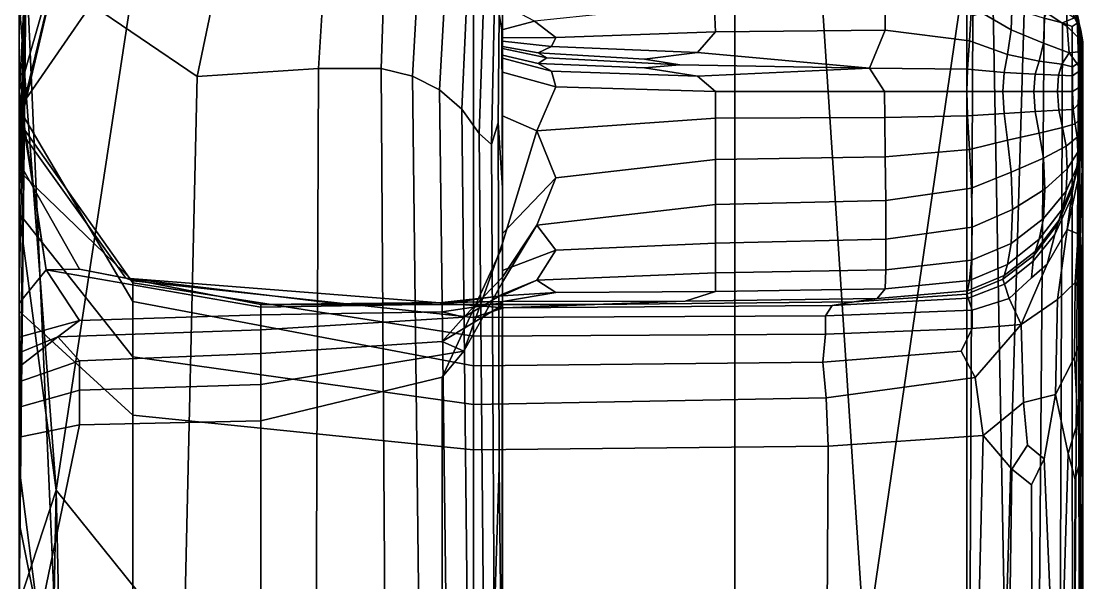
# Model space of a CAD drawing. Extents: x 0 to 405, y 0 to 52.
# Drawn here: x 402.349 to 405.094, y 19.27 to 20.72 of the extents above; entities that cross this region are included whole.
import ezdxf

# ---------------------------------------------------------------- set-up
doc = ezdxf.new("R2010")
doc.units = 0
doc.layers.add('COTAS', color=5, linetype='CONTINUOUS')

msp = doc.modelspace()

# ---------------------------------------------------------------- linework, layer by layer
at = {"layer": 'COTAS'}
for points in [[(403.5938, 19.7844, 3.1698), (403.5938, 26.8481, 4.6831), (403.5938, 32.0648, 4.1786), (403.5938, 32.2844, 3.1698)], [(403.5938, 19.7844, 3.1698), (403.5938, 26.8481, 4.6831), (403.5938, 32.0648, 4.1786), (403.5938, 32.2844, 3.1698)], [(403.5938, 17.2844, 3.1698), (403.5938, 32.2844, 3.1698), (404.1938, 32.2844, 3.1698), (404.1938, 17.2844, 3.1698)], [(403.5938, 17.2844, 3.1698), (403.5938, 32.2844, 3.1698), (404.1938, 32.2844, 3.1698), (404.1938, 17.2844, 3.1698)], [(404.7938, 17.2844, 3.1698), (404.1938, 17.2844, 3.1698), (404.1938, 32.2844, 3.1698), (404.7938, 32.2844, 3.1698)], [(404.7938, 17.2844, 3.1698), (404.1938, 17.2844, 3.1698), (404.1938, 32.2844, 3.1698), (404.7938, 32.2844, 3.1698)], [(404.7938, 19.7844, 3.1698), (404.7938, 32.2844, 3.1698), (404.7938, 32.0648, 4.1786), (404.7938, 26.8481, 4.6831)], [(404.7938, 19.7844, 3.1698), (404.7938, 32.2844, 3.1698), (404.7938, 32.0648, 4.1786), (404.7938, 26.8481, 4.6831)], [(403.5938, 16.3469, 13.0861), (403.5938, 29.7844, 13.1698), (403.5938, 29.9706, 12.1609), (403.5938, 24.144, 11.5937)], [(403.5938, 16.3469, 13.0861), (403.5938, 29.7844, 13.1698), (403.5938, 29.9706, 12.1609), (403.5938, 24.144, 11.5937)], [(404.7938, 16.3469, 13.0861), (404.7938, 24.144, 11.5937), (404.7938, 29.9706, 12.1609), (404.7938, 29.7844, 13.1698)], [(404.7938, 16.3469, 13.0861), (404.7938, 24.144, 11.5937), (404.7938, 29.9706, 12.1609), (404.7938, 29.7844, 13.1698)], [(403.5938, 12.2844, 13.1698), (404.1938, 12.2844, 13.1698), (404.1938, 29.7844, 13.1698), (403.5938, 29.7844, 13.1698)], [(403.5938, 12.2844, 13.1698), (404.1938, 12.2844, 13.1698), (404.1938, 29.7844, 13.1698), (403.5938, 29.7844, 13.1698)], [(404.7938, 12.2844, 13.1698), (404.7938, 29.7844, 13.1698), (404.1938, 29.7844, 13.1698), (404.1938, 12.2844, 13.1698)], [(404.7938, 12.2844, 13.1698), (404.7938, 29.7844, 13.1698), (404.1938, 29.7844, 13.1698), (404.1938, 12.2844, 13.1698)], [(403.5938, 19.7844, 3.1698), (403.5938, 24.9224, 4.9981), (403.5938, 26.4177, 5.1875), (403.5938, 26.8481, 4.6831)], [(403.5938, 19.7844, 3.1698), (403.5938, 24.9224, 4.9981), (403.5938, 26.4177, 5.1875), (403.5938, 26.8481, 4.6831)], [(404.7938, 19.7844, 3.1698), (404.7938, 26.8481, 4.6831), (404.7938, 26.4177, 5.1875), (404.7938, 24.9224, 4.9981)], [(404.7938, 19.7844, 3.1698), (404.7938, 26.8481, 4.6831), (404.7938, 26.4177, 5.1875), (404.7938, 24.9224, 4.9981)], [(403.5938, 19.7844, 3.1698), (403.5938, 23.5451, 5.8559), (403.5938, 25.6444, 5.4388), (403.5938, 24.9224, 4.9981)], [(403.5938, 19.7844, 3.1698), (403.5938, 23.5451, 5.8559), (403.5938, 25.6444, 5.4388), (403.5938, 24.9224, 4.9981)], [(404.7938, 19.7844, 3.1698), (404.7938, 24.9224, 4.9981), (404.7938, 25.6444, 5.4388), (404.7938, 23.5451, 5.8559)], [(404.7938, 19.7844, 3.1698), (404.7938, 24.9224, 4.9981), (404.7938, 25.6444, 5.4388), (404.7938, 23.5451, 5.8559)], [(403.5938, 16.3469, 13.0861), (403.5938, 24.144, 11.5937), (403.5938, 23.9777, 10.9008), (403.5938, 22.2669, 10.9258)], [(403.5938, 16.3469, 13.0861), (403.5938, 24.144, 11.5937), (403.5938, 23.9777, 10.9008), (403.5938, 22.2669, 10.9258)], [(404.7938, 16.3469, 13.0861), (404.7938, 22.2669, 10.9258), (404.7938, 23.9777, 10.9008), (404.7938, 24.144, 11.5937)], [(404.7938, 16.3469, 13.0861), (404.7938, 22.2669, 10.9258), (404.7938, 23.9777, 10.9008), (404.7938, 24.144, 11.5937)], [(403.5938, 19.7844, 3.1698), (403.5938, 16.1581, 8.4544), (403.5938, 21.946, 7.8649), (403.5938, 23.5451, 5.8559)], [(403.5938, 19.7844, 3.1698), (403.5938, 16.1581, 8.4544), (403.5938, 21.946, 7.8649), (403.5938, 23.5451, 5.8559)], [(404.7938, 19.7844, 3.1698), (404.7938, 23.5451, 5.8559), (404.7938, 21.946, 7.8649), (404.7938, 16.1581, 8.4544)], [(404.7938, 19.7844, 3.1698), (404.7938, 23.5451, 5.8559), (404.7938, 21.946, 7.8649), (404.7938, 16.1581, 8.4544)], [(403.5938, 16.3469, 13.0861), (403.5938, 22.2669, 10.9258), (403.5938, 23.4998, 10.243), (403.5938, 21.6599, 9.8619)], [(403.5938, 16.3469, 13.0861), (403.5938, 22.2669, 10.9258), (403.5938, 23.4998, 10.243), (403.5938, 21.6599, 9.8619)], [(404.7938, 16.3469, 13.0861), (404.7938, 21.6599, 9.8619), (404.7938, 23.4998, 10.243), (404.7938, 22.2669, 10.9258)], [(404.7938, 16.3469, 13.0861), (404.7938, 21.6599, 9.8619), (404.7938, 23.4998, 10.243), (404.7938, 22.2669, 10.9258)], [(403.5938, 16.3469, 13.0861), (403.5938, 21.6599, 9.8619), (403.5938, 21.946, 7.8649), (403.5938, 16.1581, 8.4544)], [(403.5938, 16.3469, 13.0861), (403.5938, 21.6599, 9.8619), (403.5938, 21.946, 7.8649), (403.5938, 16.1581, 8.4544)], [(404.7938, 16.3469, 13.0861), (404.7938, 16.1581, 8.4544), (404.7938, 21.946, 7.8649), (404.7938, 21.6599, 9.8619)], [(404.7938, 16.3469, 13.0861), (404.7938, 16.1581, 8.4544), (404.7938, 21.946, 7.8649), (404.7938, 21.6599, 9.8619)], [(402.3614, 20.8778, 8.5426), (402.8042, 20.577, 8.9708), (402.9104, 21.0884, 6.6624), (402.7688, 21.0884, 5.4559)], [(403.1179, 20.5985, 8.7447), (403.1482, 21.0807, 5.9316), (402.9104, 21.0884, 6.6624), (402.8042, 20.577, 8.9708)], [(403.1179, 20.5985, 8.7447), (403.2798, 20.5979, 8.6684), (403.295, 21.0578, 5.7352), (403.1482, 21.0807, 5.9316)], [(403.3604, 20.5783, 8.6639), (403.3856, 21.0215, 5.7944), (403.295, 21.0578, 5.7352), (403.2798, 20.5979, 8.6684)], [(403.3604, 20.5783, 8.6639), (403.4301, 20.5428, 8.6533), (403.455, 20.9736, 5.8303), (403.3856, 21.0215, 5.7944)], [(402.3614, 20.8778, 8.5426), (402.4146, 20.9967, 4.1319), (402.3438, 20.7217, 3.8661), (402.3438, 20.5217, 5.1735)], [(402.4672, 20.968, 0.7334), (402.3438, 20.5384, 2.0939), (402.3438, 20.7217, 3.8661), (402.4146, 20.9967, 4.1319)], [(403.488, 20.4928, 8.6379), (403.5073, 20.9137, 5.8506), (403.455, 20.9736, 5.8303), (403.4301, 20.5428, 8.6533)], [(402.4672, 20.968, 0.7334), (402.6375, 20.9197, 0.1906), (402.3438, 20.4942, 0.5532), (402.3438, 20.4592, 0.849)], [(402.4672, 20.968, 0.7334), (402.3438, 20.4592, 0.849), (402.3438, 20.3327, 1.1531), (402.3438, 20.4411, 1.1656)], [(402.4672, 20.968, 0.7334), (402.3438, 20.4411, 1.1656), (402.3438, 20.355, 1.5698), (402.3438, 20.5384, 2.0939)], [(402.6375, 20.9604, -0.0084), (402.3438, 20.772, 0.0368), (402.3438, 20.4942, 0.5532), (402.6375, 20.9197, 0.1906)], [(403.488, 20.4928, 8.6379), (403.5335, 20.4298, 8.6188), (403.5467, 20.841, 5.8635), (403.5073, 20.9137, 5.8506)], [(402.3614, 20.8778, 8.5426), (402.3438, 20.0232, 8.8252), (402.3438, 19.3702, 9.4141), (402.3438, 19.5465, 9.53)], [(402.3614, 20.8778, 8.5426), (402.3438, 19.5465, 9.53), (402.3438, 19.2978, 9.7785), (402.3438, 19.4791, 9.717)], [(402.3614, 20.8778, 8.5426), (402.3438, 19.4791, 9.717), (402.3438, 19.1551, 10.0224), (402.3438, 19.2137, 10.3553)], [(402.3614, 20.8778, 8.5426), (402.3438, 19.2137, 10.3553), (402.3438, 18.6095, 11.7396), (402.45, 18.8698, 11.9654)], [(402.3614, 20.8778, 8.5426), (402.3438, 20.5217, 5.1735), (402.3438, 20.2884, 5.3994), (402.3438, 20.3467, 6.5136)], [(402.3614, 20.8778, 8.5426), (402.3438, 20.3467, 6.5136), (402.3438, 20.2217, 7.2264), (402.3438, 20.3277, 8.143)], [(402.3614, 20.8778, 8.5426), (402.3438, 20.3277, 8.143), (402.3438, 20.2123, 8.4359), (402.3438, 20.3086, 8.5057)], [(402.3614, 20.8778, 8.5426), (402.3438, 20.3086, 8.5057), (402.3438, 20.1733, 8.5302), (402.3438, 20.2578, 8.5819)], [(402.3614, 20.8778, 8.5426), (402.3438, 20.2578, 8.5819), (402.3438, 20.0985, 8.605), (402.3438, 20.0232, 8.8252)], [(402.4397, 19.5093, -0.0621), (402.3438, 20.772, 0.0368), (402.3438, 20.8705, -0.1457), (402.6375, 20.8089, -0.189)], [(402.3614, 20.8778, 8.5426), (402.45, 18.8698, 11.9654), (402.7688, 19.0431, 11.9034), (402.8042, 20.577, 8.9708)], [(403.5652, 20.4019, 8.5977), (403.5726, 20.7756, 6.093), (403.5467, 20.841, 5.8635), (403.5335, 20.4298, 8.6188)], [(404.5312, 19.0857, -0.2177), (404.4184, 20.8008, -0.1949), (404.7674, 20.838, -0.1692), (404.7779, 20.7712, -0.1925)], [(404.9089, 20.6979, 3.0562), (404.912, 20.796, 2.9983), (404.808, 20.8597, 3.0148), (404.8062, 20.7576, 3.0824)], [(405.0505, 20.7728, 2.8168), (404.9919, 20.834, 2.8718), (404.9955, 20.7452, 2.9414), (405.0536, 20.7063, 2.8678)], [(402.4397, 19.5093, -0.0621), (402.6375, 20.8089, -0.189), (403.5188, 20.7884, -0.2034), (403.5188, 18.1697, -0.2235)], [(404.5312, 19.0857, -0.2177), (403.5188, 18.1697, -0.2235), (403.5188, 20.7884, -0.2034), (404.4184, 20.8008, -0.1949)], [(404.5837, 20.7965, 3.0946), (404.1411, 20.7684, 3.1196), (404.1438, 20.6926, 3.1494), (404.583, 20.6972, 3.1355)], [(404.5837, 20.7965, 3.0946), (404.583, 20.6972, 3.1355), (404.8009, 20.6695, 3.1201), (404.8062, 20.7576, 3.0824)], [(404.9089, 20.6979, 3.0562), (404.9919, 20.6638, 2.9897), (404.9955, 20.7452, 2.9414), (404.912, 20.796, 2.9983)], [(405.0922, 20.6688, 2.5843), (405.0871, 20.6884, 1.449), (405.067, 20.7884, 1.4198), (405.0688, 20.7802, 2.37)], [(405.0836, 20.7201, 0.1527), (405.067, 20.7884, 0.1698), (405.067, 20.7884, 1.4198), (405.0871, 20.6884, 1.449)], [(405.0922, 20.6688, 2.5843), (405.0688, 20.7802, 2.37), (405.0741, 20.7558, 2.7207), (405.0889, 20.6966, 2.7064)], [(402.4397, 19.5093, -0.0621), (402.3438, 20.2232, 0.613), (402.3438, 20.4942, 0.5532), (402.3438, 20.772, 0.0368)], [(403.5652, 20.4019, 8.5977), (403.5821, 20.4574, 8.5761), (403.5844, 20.7374, 6.7629), (403.5726, 20.7756, 6.093)], [(403.6762, 20.7206, 3.907), (403.5726, 20.7756, 6.093), (403.5844, 20.7374, 6.7629), (403.5914, 20.6979, 5.8555)], [(403.6762, 20.7206, 3.907), (403.7313, 20.6784, 3.6076), (404.1438, 20.6926, 3.1494), (404.1411, 20.7684, 3.1196)], [(404.5312, 19.0857, -0.2177), (404.7779, 20.7712, -0.1925), (404.8095, 20.7338, -0.1944), (404.7977, 18.156, -0.2011)], [(404.8928, 19.0766, -0.1629), (404.7977, 18.156, -0.2011), (404.8095, 20.7338, -0.1944), (404.862, 20.7538, -0.174)], [(404.9089, 20.6979, 3.0562), (404.8062, 20.7576, 3.0824), (404.8009, 20.6695, 3.1201), (404.8995, 20.6345, 3.0872)], [(404.8928, 19.0766, -0.1629), (404.862, 20.7538, -0.174), (404.9038, 20.7684, -0.1487), (404.9421, 20.7441, -0.1214)], [(405.0727, 20.7288, 0.067), (405.0416, 20.7162, -0.0017), (404.9941, 20.7278, -0.0668), (405.0144, 20.7664, -0.0335)], [(405.0505, 20.7728, 2.8168), (405.0536, 20.7063, 2.8678), (405.0813, 20.6787, 2.8012), (405.0795, 20.7202, 2.7663)], [(405.0727, 20.7288, 0.067), (405.0569, 20.7698, 0.0453), (405.075, 20.741, 0.0893), (405.0797, 20.7153, 0.1013)], [(405.0874, 20.6917, 2.7385), (405.0889, 20.6966, 2.7064), (405.0741, 20.7558, 2.7207), (405.0795, 20.7202, 2.7663)], [(403.5936, 20.2902, 8.5611), (403.5914, 20.6979, 5.8555), (403.5844, 20.7374, 6.7629), (403.5821, 20.4574, 8.5761)], [(404.8928, 19.0766, -0.1629), (404.9421, 20.7441, -0.1214), (404.9941, 20.7278, -0.0668), (404.9737, 18.1545, -0.0943)], [(405.0318, 18.1516, -0.0181), (404.9737, 18.1545, -0.0943), (404.9941, 20.7278, -0.0668), (405.0416, 20.7162, -0.0017)], [(405.0585, 20.6384, 2.8978), (405.0536, 20.7063, 2.8678), (404.9955, 20.7452, 2.9414), (404.9919, 20.6638, 2.9897)], [(405.0727, 20.7288, 0.067), (405.0797, 20.7153, 0.1013), (405.0665, 20.7064, 0.0575), (405.0416, 20.7162, -0.0017)], [(405.0836, 20.7201, 0.1527), (405.0797, 20.7153, 0.1013), (405.075, 20.741, 0.0893), (405.0774, 20.7475, 0.1104)], [(402.4132, 20.0782, 2.9802), (402.3438, 20.5217, 5.1735), (402.3438, 20.7217, 3.8661), (402.3438, 20.5384, 2.0939)], [(403.6762, 20.7206, 3.907), (403.5914, 20.6979, 5.8555), (403.5938, 20.6773, 4.9561), (403.7313, 20.6784, 3.6076)], [(403.5936, 20.2902, 8.5611), (403.5938, 20.669, 5.4059), (403.5938, 20.6773, 4.9561), (403.5914, 20.6979, 5.8555)], [(404.5421, 20.5989, 3.1635), (404.583, 20.6972, 3.1355), (404.1438, 20.6926, 3.1494), (404.0979, 20.6395, 3.1631)], [(404.5421, 20.5989, 3.1635), (404.7955, 20.5961, 3.1373), (404.8009, 20.6695, 3.1201), (404.583, 20.6972, 3.1355)], [(404.9089, 20.6979, 3.0562), (404.8995, 20.6345, 3.0872), (404.9812, 20.6173, 3.0207), (404.9919, 20.6638, 2.9897)], [(405.0318, 18.1516, -0.0181), (405.0416, 20.7162, -0.0017), (405.0665, 20.7064, 0.0575), (405.0669, 18.1492, 0.0667)], [(405.0585, 20.6384, 2.8978), (405.0823, 20.6415, 2.8183), (405.0813, 20.6787, 2.8012), (405.0536, 20.7063, 2.8678)], [(405.0836, 20.7201, 0.1527), (405.0669, 18.1492, 0.0667), (405.0665, 20.7064, 0.0575), (405.0797, 20.7153, 0.1013)], [(405.0836, 20.7201, 0.1527), (405.0871, 10.4699, 0.2031), (405.067, 10.5137, 0.0698), (405.0669, 18.1492, 0.0667)], [(405.0874, 20.6917, 2.7385), (405.0795, 20.7202, 2.7663), (405.0813, 20.6787, 2.8012), (405.0907, 20.6648, 2.7482)], [(405.0836, 20.7201, 0.1527), (405.0938, 14.4342, 0.5198), (405.0938, 10.3386, 0.4031), (405.0871, 10.4699, 0.2031)], [(405.0836, 20.7201, 0.1527), (405.0871, 20.6884, 1.449), (405.0938, 20.5884, 1.5365), (405.0938, 20.5283, 1.1406)], [(405.0836, 20.7201, 0.1527), (405.0938, 20.5283, 1.1406), (405.0938, 20.4482, 1.0865), (405.0938, 20.4256, 0.8507)], [(405.0836, 20.7201, 0.1527), (405.0938, 20.4256, 0.8507), (405.0938, 20.2982, 0.8267), (405.0938, 20.2408, 0.6659)], [(405.0836, 20.7201, 0.1527), (405.0938, 20.2408, 0.6659), (405.0938, 20.0384, 0.6767), (405.0938, 19.2342, 0.5882)], [(405.0836, 20.7201, 0.1527), (405.0938, 19.2342, 0.5882), (405.0938, 16.7217, 0.6365), (405.0938, 14.4342, 0.5198)], [(405.0874, 20.6917, 2.7385), (405.0907, 20.6648, 2.7482), (405.0938, 20.6672, 2.7153), (405.0889, 20.6966, 2.7064)], [(405.0922, 20.6688, 2.5843), (405.0889, 20.6966, 2.7064), (405.0938, 20.6672, 2.7153), (405.0938, 20.6581, 2.7184)], [(403.5936, 20.2902, 8.5611), (403.5938, 20.6496, 5.4079), (403.5938, 20.6552, 4.9591), (403.5938, 20.669, 5.4059)], [(403.7198, 20.6548, 3.7248), (403.7313, 20.6784, 3.6076), (403.5938, 20.6773, 4.9561), (403.5938, 20.669, 5.4059)], [(403.7198, 20.6548, 3.7248), (403.5938, 20.669, 5.4059), (403.5938, 20.6552, 4.9591), (403.6854, 20.6386, 3.6152)], [(403.7198, 20.6548, 3.7248), (404.0979, 20.6395, 3.1631), (404.1438, 20.6926, 3.1494), (403.7313, 20.6784, 3.6076)], [(404.8902, 20.5874, 3.1002), (404.8995, 20.6345, 3.0872), (404.8009, 20.6695, 3.1201), (404.7955, 20.5961, 3.1373)], [(405.0909, 20.6432, 2.7609), (405.0907, 20.6648, 2.7482), (405.0813, 20.6787, 2.8012), (405.0823, 20.6415, 2.8183)], [(405.0922, 20.6688, 2.5843), (405.0938, 20.5384, 2.0865), (405.0938, 20.5884, 1.5365), (405.0871, 20.6884, 1.449)], [(405.0922, 20.6688, 2.5843), (405.0938, 20.6581, 2.7184), (405.0938, 20.6384, 2.732), (405.0938, 20.6259, 2.727)], [(405.0922, 20.6688, 2.5843), (405.0938, 20.6259, 2.727), (405.0938, 20.5884, 2.7365), (405.0938, 20.5665, 2.7231)], [(405.0922, 20.6688, 2.5843), (405.0938, 20.5665, 2.7231), (405.0938, 20.5009, 2.7164), (405.0938, 20.5165, 2.6065)], [(405.0922, 20.6688, 2.5843), (405.0938, 20.5165, 2.6065), (405.0938, 20.4884, 2.3698), (405.0938, 20.5384, 2.0865)], [(403.5936, 20.2902, 8.5611), (403.5938, 20.6245, 5.4086), (403.5938, 20.6329, 4.9606), (403.5938, 20.6496, 5.4079)], [(403.7084, 20.6253, 3.7284), (403.6854, 20.6386, 3.6152), (403.5938, 20.6552, 4.9591), (403.5938, 20.6496, 5.4079)], [(403.7084, 20.6253, 3.7284), (403.5938, 20.6496, 5.4079), (403.5938, 20.6329, 4.9606), (403.6854, 20.6107, 3.6171)], [(403.7198, 20.6548, 3.7248), (403.6854, 20.6386, 3.6152), (403.9604, 20.6218, 3.1679), (404.0979, 20.6395, 3.1631)], [(405.0585, 20.6384, 2.8978), (404.9919, 20.6638, 2.9897), (404.9812, 20.6173, 3.0207), (405.0395, 20.6094, 2.9443)], [(405.0585, 20.6384, 2.8978), (405.0789, 20.6098, 2.8418), (405.0855, 20.6189, 2.8105), (405.0823, 20.6415, 2.8183)], [(405.0909, 20.6432, 2.7609), (405.0823, 20.6415, 2.8183), (405.0855, 20.6189, 2.8105), (405.0917, 20.621, 2.7672)], [(405.0909, 20.6432, 2.7609), (405.0938, 20.6581, 2.7184), (405.0938, 20.6672, 2.7153), (405.0907, 20.6648, 2.7482)], [(405.0909, 20.6432, 2.7609), (405.0917, 20.621, 2.7672), (405.0938, 20.6384, 2.732), (405.0938, 20.6581, 2.7184)], [(403.5936, 20.2902, 8.5611), (403.5938, 20.4759, 5.2934), (403.5938, 20.5884, 4.9609), (403.5938, 20.6245, 5.4086)], [(403.7198, 20.5908, 3.7294), (403.6854, 20.6107, 3.6171), (403.5938, 20.6329, 4.9606), (403.5938, 20.6245, 5.4086)], [(403.7198, 20.5908, 3.7294), (403.5938, 20.6245, 5.4086), (403.5938, 20.5884, 4.9609), (403.7313, 20.5509, 3.6176)], [(403.7084, 20.6253, 3.7284), (404.0521, 20.6079, 3.169), (403.9604, 20.6218, 3.1679), (403.6854, 20.6386, 3.6152)], [(403.7084, 20.6253, 3.7284), (403.6854, 20.6107, 3.6171), (403.9604, 20.5995, 3.1694), (404.0521, 20.6079, 3.169)], [(404.5421, 20.5989, 3.1635), (404.0979, 20.6395, 3.1631), (403.9604, 20.6218, 3.1679), (404.0521, 20.6079, 3.169)], [(404.8902, 20.5874, 3.1002), (404.9705, 20.5831, 3.0374), (404.9812, 20.6173, 3.0207), (404.8995, 20.6345, 3.0872)], [(405.0313, 20.5811, 2.9584), (405.0395, 20.6094, 2.9443), (404.9812, 20.6173, 3.0207), (404.9705, 20.5831, 3.0374)], [(405.0585, 20.6384, 2.8978), (405.0395, 20.6094, 2.9443), (405.0676, 20.6022, 2.8816), (405.0789, 20.6098, 2.8418)], [(405.0882, 20.5938, 2.7859), (405.0917, 20.621, 2.7672), (405.0855, 20.6189, 2.8105), (405.0789, 20.6098, 2.8418)], [(405.0882, 20.5938, 2.7859), (405.0871, 20.5509, 2.7865), (405.0938, 20.5884, 2.7365), (405.0938, 20.6259, 2.727)], [(405.0882, 20.5938, 2.7859), (405.0938, 20.6259, 2.727), (405.0938, 20.6384, 2.732), (405.0917, 20.621, 2.7672)], [(403.1179, 20.5985, 8.7447), (402.8042, 20.577, 8.9708), (402.7688, 19.0431, 11.9034), (403.1115, 19.1434, 11.7319)], [(403.1179, 20.5985, 8.7447), (403.1115, 19.1434, 11.7319), (403.2896, 19.185, 11.6289), (403.2798, 20.5979, 8.6684)], [(403.3604, 20.5783, 8.6639), (403.2798, 20.5979, 8.6684), (403.2896, 19.185, 11.6289), (403.377, 19.1864, 11.5642)], [(403.6818, 20.4367, 3.5018), (403.7313, 20.5509, 3.6176), (403.5938, 20.5884, 4.9609), (403.5938, 20.4759, 5.2934)], [(403.7198, 20.5908, 3.7294), (404.0979, 20.5787, 3.1697), (403.9604, 20.5995, 3.1694), (403.6854, 20.6107, 3.6171)], [(403.7198, 20.5908, 3.7294), (403.7313, 20.5509, 3.6176), (404.1438, 20.5384, 3.1698), (404.0979, 20.5787, 3.1697)], [(404.5421, 20.5989, 3.1635), (404.0521, 20.6079, 3.169), (403.9604, 20.5995, 3.1694), (404.0979, 20.5787, 3.1697)], [(404.5421, 20.5989, 3.1635), (404.0979, 20.5787, 3.1697), (404.1438, 20.5384, 3.1698), (404.5813, 20.5384, 3.1631)], [(404.5421, 20.5989, 3.1635), (404.5813, 20.5384, 3.1631), (404.7938, 20.5384, 3.143), (404.7955, 20.5961, 3.1373)], [(404.8902, 20.5874, 3.1002), (404.7955, 20.5961, 3.1373), (404.7938, 20.5384, 3.143), (404.8871, 20.5384, 3.1046)], [(404.8902, 20.5874, 3.1002), (404.8871, 20.5384, 3.1046), (404.967, 20.5384, 3.043), (404.9705, 20.5831, 3.0374)], [(405.0313, 20.5811, 2.9584), (405.0671, 20.5793, 2.8727), (405.0676, 20.6022, 2.8816), (405.0395, 20.6094, 2.9443)], [(405.0882, 20.5938, 2.7859), (405.0671, 20.5793, 2.8727), (405.067, 20.5384, 2.8698), (405.0871, 20.5509, 2.7865)], [(405.0882, 20.5938, 2.7859), (405.0789, 20.6098, 2.8418), (405.0676, 20.6022, 2.8816), (405.0671, 20.5793, 2.8727)], [(405.0875, 20.5121, 2.7809), (405.0938, 20.5665, 2.7231), (405.0938, 20.5884, 2.7365), (405.0871, 20.5509, 2.7865)], [(405.0889, 20.4017, 1.7542), (405.0938, 20.5283, 1.1406), (405.0938, 20.5884, 1.5365), (405.0938, 20.5384, 2.0865)], [(403.3604, 20.5783, 8.6639), (403.377, 19.1864, 11.5642), (403.4477, 19.1662, 11.5076), (403.4301, 20.5428, 8.6533)], [(405.0313, 20.5811, 2.9584), (404.9705, 20.5831, 3.0374), (404.967, 20.5384, 3.043), (405.0286, 20.5384, 2.9631)], [(405.0313, 20.5811, 2.9584), (405.0286, 20.5384, 2.9631), (405.067, 20.5384, 2.8698), (405.0671, 20.5793, 2.8727)], [(405.0875, 20.5121, 2.7809), (405.0889, 20.4708, 2.7726), (405.0938, 20.5009, 2.7164), (405.0938, 20.5665, 2.7231)], [(402.4132, 20.0782, 2.9802), (402.3438, 20.5384, 2.0939), (402.3438, 20.355, 1.5698), (402.5, 20.08, 2.151)], [(403.488, 20.4928, 8.6379), (403.4301, 20.5428, 8.6533), (403.4477, 19.1662, 11.5076), (403.5031, 19.1269, 11.4546)], [(403.6818, 20.4367, 3.5018), (404.1438, 20.4696, 3.1614), (404.1438, 20.5384, 3.1698), (403.7313, 20.5509, 3.6176)], [(404.5817, 20.4712, 3.1551), (404.5813, 20.5384, 3.1631), (404.1438, 20.5384, 3.1698), (404.1438, 20.4696, 3.1614)], [(404.5817, 20.4712, 3.1551), (404.7955, 20.4761, 3.1361), (404.7938, 20.5384, 3.143), (404.5813, 20.5384, 3.1631)], [(404.8902, 20.4819, 3.0983), (404.8871, 20.5384, 3.1046), (404.7938, 20.5384, 3.143), (404.7955, 20.4761, 3.1361)], [(404.8902, 20.4819, 3.0983), (404.9705, 20.4866, 3.0355), (404.967, 20.5384, 3.043), (404.8871, 20.5384, 3.1046)], [(405.0317, 20.4901, 2.9551), (405.0286, 20.5384, 2.9631), (404.967, 20.5384, 3.043), (404.9705, 20.4866, 3.0355)], [(405.0317, 20.4901, 2.9551), (405.0688, 20.4926, 2.8642), (405.067, 20.5384, 2.8698), (405.0286, 20.5384, 2.9631)], [(405.0875, 20.5121, 2.7809), (405.0871, 20.5509, 2.7865), (405.067, 20.5384, 2.8698), (405.0688, 20.4926, 2.8642)], [(405.0889, 20.4017, 1.7542), (405.0938, 20.5384, 2.0865), (405.0938, 20.4884, 2.3698), (405.0871, 20.3884, 2.2573)], [(402.4132, 20.0782, 2.9802), (402.3438, 19.9922, 4.1105), (402.3438, 20.2884, 5.3994), (402.3438, 20.5217, 5.1735)], [(405.0875, 20.5121, 2.7809), (405.0688, 20.4926, 2.8642), (405.0741, 20.4554, 2.8476), (405.0889, 20.4708, 2.7726)], [(405.0889, 20.4017, 1.7542), (405.0836, 20.3217, 1.4182), (405.0938, 20.4482, 1.0865), (405.0938, 20.5283, 1.1406)], [(405.0898, 20.3973, 2.6146), (405.0871, 20.3884, 2.2573), (405.0938, 20.4884, 2.3698), (405.0938, 20.5165, 2.6065)], [(405.0898, 20.3973, 2.6146), (405.0938, 20.5165, 2.6065), (405.0938, 20.5009, 2.7164), (405.0938, 20.4343, 2.7145)], [(402.6375, 19.8533, 1.1667), (402.6375, 19.996, 1.2095), (402.3438, 20.4942, 0.5532), (402.3438, 20.2232, 0.613)], [(402.6375, 20.0449, 1.3584), (402.3438, 20.4592, 0.849), (402.3438, 20.4942, 0.5532), (402.6375, 19.996, 1.2095)], [(403.488, 20.4928, 8.6379), (403.5031, 19.1269, 11.4546), (403.5449, 19.0714, 11.4011), (403.5335, 20.4298, 8.6188)], [(403.5936, 20.2902, 8.5611), (403.5938, 18.8321, 5.544), (403.5938, 20.1384, 4.4998), (403.5938, 20.4759, 5.2934)], [(403.6818, 20.4367, 3.5018), (403.5938, 20.4759, 5.2934), (403.5938, 20.1384, 4.4998), (403.5938, 20.1467, 3.4788)], [(404.5817, 20.4712, 3.1551), (404.583, 20.3698, 3.131), (404.8009, 20.3892, 3.1153), (404.7955, 20.4761, 3.1361)], [(404.8902, 20.4819, 3.0983), (404.7955, 20.4761, 3.1361), (404.8009, 20.3892, 3.1153), (404.8995, 20.4127, 3.0792)], [(404.8902, 20.4819, 3.0983), (404.8995, 20.4127, 3.0792), (404.9812, 20.4313, 3.0132), (404.9705, 20.4866, 3.0355)], [(405.0317, 20.4901, 2.9551), (404.9705, 20.4866, 3.0355), (404.9812, 20.4313, 3.0132), (405.0411, 20.4454, 2.9313)], [(405.0317, 20.4901, 2.9551), (405.0411, 20.4454, 2.9313), (405.0741, 20.4554, 2.8476), (405.0688, 20.4926, 2.8642)], [(405.0902, 20.4337, 2.7609), (405.0938, 20.4343, 2.7145), (405.0938, 20.5009, 2.7164), (405.0889, 20.4708, 2.7726)], [(402.6375, 20.0449, 1.3584), (402.6375, 20.0493, 1.5219), (402.3438, 20.3327, 1.1531), (402.3438, 20.4592, 0.849)], [(403.5652, 20.4019, 8.5977), (403.5722, 19.1638, 11.127), (403.5844, 19.568, 10.4125), (403.5821, 20.4574, 8.5761)], [(403.5936, 20.2902, 8.5611), (403.5821, 20.4574, 8.5761), (403.5844, 19.568, 10.4125), (403.5914, 18.938, 11.3232)], [(403.6818, 20.4367, 3.5018), (403.7313, 20.3154, 3.1346), (404.1438, 20.3634, 3.1363), (404.1438, 20.4696, 3.1614)], [(404.5817, 20.4712, 3.1551), (404.1438, 20.4696, 3.1614), (404.1438, 20.3634, 3.1363), (404.583, 20.3698, 3.131)], [(405.0505, 20.3974, 2.894), (405.0795, 20.4206, 2.8221), (405.0741, 20.4554, 2.8476), (405.0411, 20.4454, 2.9313)], [(405.0902, 20.4337, 2.7609), (405.0889, 20.4708, 2.7726), (405.0741, 20.4554, 2.8476), (405.0795, 20.4206, 2.8221)], [(402.6193, 20.0568, 1.7811), (402.3438, 20.4411, 1.1656), (402.3438, 20.3327, 1.1531), (402.6375, 20.0493, 1.5219)], [(402.6193, 20.0568, 1.7811), (402.5, 20.08, 2.151), (402.3438, 20.355, 1.5698), (402.3438, 20.4411, 1.1656)], [(403.5652, 20.4019, 8.5977), (403.5335, 20.4298, 8.6188), (403.5449, 19.0714, 11.4011), (403.5722, 19.1638, 11.127)], [(403.6818, 20.4367, 3.5018), (403.5938, 20.1467, 3.4788), (403.5938, 20.1717, 3.1296), (403.7313, 20.3154, 3.1346)], [(404.9089, 20.3301, 3.0381), (404.9919, 20.3666, 2.9725), (404.9812, 20.4313, 3.0132), (404.8995, 20.4127, 3.0792)], [(405.0505, 20.3974, 2.894), (405.0411, 20.4454, 2.9313), (404.9812, 20.4313, 3.0132), (404.9919, 20.3666, 2.9725)], [(405.0902, 20.4337, 2.7609), (405.0795, 20.4206, 2.8221), (405.0813, 20.382, 2.79), (405.0907, 20.4079, 2.7454)], [(405.0907, 20.2701, 1.2073), (405.0938, 20.4256, 0.8507), (405.0938, 20.4482, 1.0865), (405.0836, 20.3217, 1.4182)], [(405.0898, 20.3973, 2.6146), (405.0938, 20.4343, 2.7145), (405.0938, 20.4095, 2.7153), (405.0889, 20.3786, 2.7043)], [(405.0902, 20.4337, 2.7609), (405.0907, 20.4079, 2.7454), (405.0938, 20.4095, 2.7153), (405.0938, 20.4343, 2.7145)], [(405.0907, 20.2701, 1.2073), (405.0933, 20.1536, 1.0797), (405.0938, 20.2982, 0.8267), (405.0938, 20.4256, 0.8507)], [(404.9089, 20.3301, 3.0381), (404.8995, 20.4127, 3.0792), (404.8009, 20.3892, 3.1153), (404.8062, 20.2894, 3.0713)], [(405.0505, 20.3974, 2.894), (404.9919, 20.3666, 2.9725), (404.9955, 20.2868, 2.91), (405.0536, 20.3392, 2.846)], [(405.0505, 20.3974, 2.894), (405.0536, 20.3392, 2.846), (405.0813, 20.382, 2.79), (405.0795, 20.4206, 2.8221)], [(405.0889, 20.4017, 1.7542), (405.0635, 20.2619, 1.814), (405.0533, 20.1824, 1.4967), (405.0836, 20.3217, 1.4182)], [(405.0889, 20.4017, 1.7542), (405.0871, 20.3884, 2.2573), (405.067, 20.2884, 2.2198), (405.0635, 20.2619, 1.814)], [(405.0898, 20.3973, 2.6146), (405.0688, 20.295, 2.5679), (405.067, 20.2884, 2.2198), (405.0871, 20.3884, 2.2573)], [(405.0898, 20.3973, 2.6146), (405.0889, 20.3786, 2.7043), (405.0741, 20.3149, 2.7122), (405.0688, 20.295, 2.5679)], [(405.0874, 20.38, 2.7325), (405.0907, 20.4079, 2.7454), (405.0813, 20.382, 2.79), (405.0795, 20.345, 2.7528)], [(405.0874, 20.38, 2.7325), (405.0889, 20.3786, 2.7043), (405.0938, 20.4095, 2.7153), (405.0907, 20.4079, 2.7454)], [(404.5844, 20.2574, 3.084), (404.583, 20.3698, 3.131), (404.1438, 20.3634, 3.1363), (404.1438, 20.2467, 3.0883)], [(404.5844, 20.2574, 3.084), (404.8062, 20.2894, 3.0713), (404.8009, 20.3892, 3.1153), (404.583, 20.3698, 3.131)], [(404.9089, 20.3301, 3.0381), (404.912, 20.2336, 2.9653), (404.9955, 20.2868, 2.91), (404.9919, 20.3666, 2.9725)], [(405.0505, 20.2816, 2.7905), (405.0795, 20.345, 2.7528), (405.0813, 20.382, 2.79), (405.0536, 20.3392, 2.846)], [(405.0874, 20.38, 2.7325), (405.0795, 20.345, 2.7528), (405.0741, 20.3149, 2.7122), (405.0889, 20.3786, 2.7043)], [(403.6818, 20.193, 3.0863), (404.1438, 20.2467, 3.0883), (404.1438, 20.3634, 3.1363), (403.7313, 20.3154, 3.1346)], [(405.0505, 20.2816, 2.7905), (405.0536, 20.3392, 2.846), (404.9955, 20.2868, 2.91), (404.9919, 20.2107, 2.8341)], [(405.0505, 20.2816, 2.7905), (405.0411, 20.2355, 2.7311), (405.0741, 20.3149, 2.7122), (405.0795, 20.345, 2.7528)], [(403.6818, 20.193, 3.0863), (403.7313, 20.3154, 3.1346), (403.5938, 20.1717, 3.1296), (403.5938, 20.0464, 3.1029)], [(404.9089, 20.3301, 3.0381), (404.8062, 20.2894, 3.0713), (404.808, 20.1882, 2.9947), (404.912, 20.2336, 2.9653)], [(405.0317, 20.2052, 2.5726), (405.0688, 20.295, 2.5679), (405.0741, 20.3149, 2.7122), (405.0411, 20.2355, 2.7311)], [(405.0907, 20.2701, 1.2073), (405.0836, 20.3217, 1.4182), (405.0533, 20.1824, 1.4967), (405.0816, 20.1713, 1.3086)], [(403.5936, 20.2902, 8.5611), (403.5914, 18.938, 11.3232), (403.5938, 18.3155, 12.2284), (403.5938, 18.581, 11.7481)], [(403.5936, 20.2902, 8.5611), (403.5938, 18.581, 11.7481), (403.5938, 18.2422, 12.1874), (403.5938, 18.5129, 11.7207)], [(403.5936, 20.2902, 8.5611), (403.5938, 18.5129, 11.7207), (403.5938, 18.161, 12.1663), (403.5938, 18.2551, 11.7101)], [(403.5936, 20.2902, 8.5611), (403.5938, 18.2551, 11.7101), (403.5938, 17.337, 12.1609), (403.5938, 17.0589, 11.6529)], [(403.5936, 20.2902, 8.5611), (403.5938, 17.0589, 11.6529), (403.5938, 15.7217, 11.9376), (403.5938, 15.6692, 11.2213)], [(403.5936, 20.2902, 8.5611), (403.5938, 15.6692, 11.2213), (403.5938, 14.2783, 11.1043), (403.5938, 14.6425, 10.1946)], [(403.5936, 20.2902, 8.5611), (403.5938, 14.6425, 10.1946), (403.5938, 13.445, 9.6609), (403.5938, 14.6338, 8.2843)], [(403.5936, 20.2902, 8.5611), (403.5938, 14.6338, 8.2843), (403.5938, 14.9134, 5.9631), (403.5938, 18.8321, 5.544)], [(404.5844, 20.2574, 3.084), (404.5848, 20.1572, 3.0072), (404.808, 20.1882, 2.9947), (404.8062, 20.2894, 3.0713)], [(404.9089, 20.1464, 2.8729), (404.9919, 20.2107, 2.8341), (404.9955, 20.2868, 2.91), (404.912, 20.2336, 2.9653)], [(405.0218, 20.1695, 1.8334), (405.0635, 20.2619, 1.814), (405.067, 20.2884, 2.2198), (405.0286, 20.1951, 2.2198)], [(405.0317, 20.2052, 2.5726), (405.0286, 20.1951, 2.2198), (405.067, 20.2884, 2.2198), (405.0688, 20.295, 2.5679)], [(405.093, 19.9724, 0.9634), (405.0938, 20.2408, 0.6659), (405.0938, 20.2982, 0.8267), (405.0933, 20.1536, 1.0797)], [(404.5844, 20.2574, 3.084), (404.1438, 20.2467, 3.0883), (404.1438, 20.1469, 3.0113), (404.5848, 20.1572, 3.0072)], [(405.0505, 20.2816, 2.7905), (404.9919, 20.2107, 2.8341), (404.9812, 20.1573, 2.7532), (405.0411, 20.2355, 2.7311)], [(405.0218, 20.1695, 1.8334), (405.0015, 20.0929, 1.5743), (405.0533, 20.1824, 1.4967), (405.0635, 20.2619, 1.814)], [(405.0907, 20.2701, 1.2073), (405.0816, 20.1713, 1.3086), (405.0917, 20.1102, 1.182), (405.0933, 20.1536, 1.0797)], [(403.6818, 20.193, 3.0863), (403.7313, 20.1292, 3.0078), (404.1438, 20.1469, 3.0113), (404.1438, 20.2467, 3.0883)], [(404.9089, 20.1464, 2.8729), (404.912, 20.2336, 2.9653), (404.808, 20.1882, 2.9947), (404.8062, 20.1029, 2.8961)], [(405.0317, 20.2052, 2.5726), (405.0411, 20.2355, 2.7311), (404.9812, 20.1573, 2.7532), (404.9705, 20.1257, 2.5782)], [(405.093, 19.9724, 0.9634), (405.0933, 19.7879, 0.8685), (405.0938, 20.0384, 0.6767), (405.0938, 20.2408, 0.6659)], [(402.6375, 19.8533, 1.1667), (402.3438, 20.2232, 0.613), (402.3438, 19.9717, 0.7921), (402.6375, 19.7029, 1.1755)], [(402.4397, 19.5093, -0.0621), (402.3438, 19.2175, 0.6504), (402.3438, 19.9717, 0.7921), (402.3438, 20.2232, 0.613)], [(404.9089, 20.1464, 2.8729), (404.8995, 20.0918, 2.7732), (404.9812, 20.1573, 2.7532), (404.9919, 20.2107, 2.8341)], [(405.0317, 20.2052, 2.5726), (404.9705, 20.1257, 2.5782), (404.967, 20.1152, 2.2198), (405.0286, 20.1951, 2.2198)], [(403.6818, 20.193, 3.0863), (403.5938, 20.0591, 3.0333), (403.5938, 20.0762, 2.9975), (403.7313, 20.1292, 3.0078)], [(403.6818, 20.193, 3.0863), (403.5938, 20.0464, 3.1029), (403.5938, 19.9872, 3.0629), (403.5938, 20.0591, 3.0333)], [(404.5844, 20.0781, 2.9076), (404.8062, 20.1029, 2.8961), (404.808, 20.1882, 2.9947), (404.5848, 20.1572, 3.0072)], [(404.9346, 19.9369, 1.4096), (405.0288, 20.0015, 1.3218), (405.0533, 20.1824, 1.4967), (405.0015, 20.0929, 1.5743)], [(405.0218, 20.1695, 1.8334), (405.0286, 20.1951, 2.2198), (404.967, 20.1152, 2.2198), (404.9656, 20.1008, 1.8505)], [(405.0741, 20.0454, 1.2151), (405.0816, 20.1713, 1.3086), (405.0533, 20.1824, 1.4967), (405.0288, 20.0015, 1.3218)], [(403.4938, 19.8684, 3.166), (403.5938, 20.1467, 3.4788), (403.5938, 20.1384, 4.4998), (403.4375, 19.8009, 3.4822)], [(403.4938, 19.8684, 3.166), (403.5938, 20.0464, 3.1029), (403.5938, 20.1717, 3.1296), (403.5938, 20.1467, 3.4788)], [(403.6818, 20.0514, 2.9082), (404.1438, 20.0699, 2.9114), (404.1438, 20.1469, 3.0113), (403.7313, 20.1292, 3.0078)], [(404.5844, 20.0781, 2.9076), (404.5848, 20.1572, 3.0072), (404.1438, 20.1469, 3.0113), (404.1438, 20.0699, 2.9114)], [(404.9089, 20.1464, 2.8729), (404.8062, 20.1029, 2.8961), (404.8009, 20.0508, 2.7858), (404.8995, 20.0918, 2.7732)], [(404.8902, 20.0631, 2.5831), (404.9705, 20.1257, 2.5782), (404.9812, 20.1573, 2.7532), (404.8995, 20.0918, 2.7732)], [(405.0218, 20.1695, 1.8334), (404.9656, 20.1008, 1.8505), (404.9616, 20.0578, 1.6426), (405.0015, 20.0929, 1.5743)], [(405.0741, 20.0454, 1.2151), (405.0907, 20.0179, 1.1169), (405.0917, 20.1102, 1.182), (405.0816, 20.1713, 1.3086)], [(405.093, 19.9724, 0.9634), (405.0933, 20.1536, 1.0797), (405.0917, 20.1102, 1.182), (405.0907, 20.0179, 1.1169)], [(403.4375, 18.5087, 3.7583), (403.4375, 19.8009, 3.4822), (403.5938, 20.1384, 4.4998), (403.5938, 18.8321, 5.544)], [(403.6818, 20.0514, 2.9082), (403.7313, 20.1292, 3.0078), (403.5938, 20.0762, 2.9975), (403.5938, 20.0148, 2.9434)], [(404.8902, 20.0631, 2.5831), (404.8871, 20.0536, 2.2198), (404.967, 20.1152, 2.2198), (404.9705, 20.1257, 2.5782)], [(404.5844, 20.0781, 2.9076), (404.583, 20.0291, 2.7926), (404.8009, 20.0508, 2.7858), (404.8062, 20.1029, 2.8961)], [(404.8902, 20.0631, 2.5831), (404.8995, 20.0918, 2.7732), (404.8009, 20.0508, 2.7858), (404.7955, 20.0241, 2.5863)], [(404.8912, 20.0412, 1.8406), (404.9656, 20.1008, 1.8505), (404.967, 20.1152, 2.2198), (404.8871, 20.0536, 2.2198)], [(404.8912, 20.0412, 1.8406), (404.9036, 20.0041, 1.6031), (404.9616, 20.0578, 1.6426), (404.9656, 20.1008, 1.8505)], [(404.9346, 19.9369, 1.4096), (405.0015, 20.0929, 1.5743), (404.9616, 20.0578, 1.6426), (404.9036, 20.0041, 1.6031)], [(402.4132, 20.0782, 2.9802), (402.5, 19.9471, 3.0281), (402.3438, 19.9038, 3.5031), (402.3438, 19.9922, 4.1105)], [(402.4132, 20.0782, 2.9802), (402.5, 20.08, 2.151), (402.9688, 19.9884, 2.4948), (402.9688, 19.9817, 2.726)], [(402.4132, 20.0782, 2.9802), (402.9688, 19.9817, 2.726), (402.9688, 19.9616, 2.8698), (402.5, 19.9471, 3.0281)], [(402.6193, 20.0568, 1.7811), (403.1844, 19.9884, 2.2885), (402.9688, 19.9884, 2.4948), (402.5, 20.08, 2.151)], [(403.4938, 19.9562, 2.9714), (403.5938, 20.0148, 2.9434), (403.5938, 20.0762, 2.9975), (403.5938, 20.0591, 3.0333)], [(403.6818, 20.0514, 2.9082), (403.7313, 20.0191, 2.7927), (404.1438, 20.0219, 2.7948), (404.1438, 20.0699, 2.9114)], [(404.5844, 20.0781, 2.9076), (404.1438, 20.0699, 2.9114), (404.1438, 20.0219, 2.7948), (404.583, 20.0291, 2.7926)], [(402.6193, 20.0568, 1.7811), (402.6375, 20.0493, 1.5219), (403.5188, 19.9549, 1.6448), (403.5969, 19.98, 1.851)], [(402.6193, 20.0568, 1.7811), (403.5969, 19.98, 1.851), (403.8313, 19.9884, 2.2198), (403.1844, 19.9884, 2.2885)], [(402.6375, 20.0449, 1.3584), (403.5188, 19.9069, 1.5282), (403.5188, 19.9549, 1.6448), (402.6375, 20.0493, 1.5219)], [(402.6375, 20.0449, 1.3584), (402.6375, 19.996, 1.2095), (403.5188, 19.8299, 1.4283), (403.5188, 19.9069, 1.5282)], [(403.4938, 19.9562, 2.9714), (403.5938, 20.0591, 3.0333), (403.5938, 19.9872, 3.0629), (403.4375, 19.893, 3.048)], [(403.4938, 19.8684, 3.166), (403.4375, 19.893, 3.048), (403.5938, 19.9872, 3.0629), (403.5938, 20.0464, 3.1029)], [(403.6818, 20.0514, 2.9082), (403.5938, 20.0148, 2.9434), (403.5938, 19.9928, 2.8865), (403.5938, 20.0118, 2.8406)], [(403.6818, 20.0514, 2.9082), (403.5938, 20.0118, 2.8406), (403.5938, 20.0107, 2.7865), (403.7313, 20.0191, 2.7927)], [(404.5622, 20.0036, 2.588), (404.7955, 20.0241, 2.5863), (404.8009, 20.0508, 2.7858), (404.583, 20.0291, 2.7926)], [(404.8902, 20.0631, 2.5831), (404.7955, 20.0241, 2.5863), (404.7938, 20.0152, 2.2198), (404.8871, 20.0536, 2.2198)], [(404.8912, 20.0412, 1.8406), (404.8871, 20.0536, 2.2198), (404.7938, 20.0152, 2.2198), (404.7973, 20.0048, 1.8428)], [(404.8912, 20.0412, 1.8406), (404.7973, 20.0048, 1.8428), (404.8081, 19.9737, 1.6119), (404.9036, 20.0041, 1.6031)], [(405.0741, 20.0454, 1.2151), (405.0288, 20.0015, 1.3218), (405.0235, 19.756, 1.1662), (405.0721, 19.8529, 1.1034)], [(405.0741, 20.0454, 1.2151), (405.0721, 19.8529, 1.1034), (405.0897, 19.8985, 1.0594), (405.0907, 20.0179, 1.1169)], [(405.0894, 18.9113, 0.8513), (405.0938, 19.2342, 0.5882), (405.0938, 20.0384, 0.6767), (405.0933, 19.7879, 0.8685)], [(403.5946, 19.996, 2.6115), (403.7313, 20.0191, 2.7927), (403.5938, 20.0107, 2.7865), (403.4375, 19.9939, 2.6802)], [(403.4938, 19.9562, 2.9714), (403.4375, 19.9694, 2.874), (403.5938, 19.9928, 2.8865), (403.5938, 20.0148, 2.9434)], [(403.4375, 19.9892, 2.7828), (403.5938, 20.0118, 2.8406), (403.5938, 19.9928, 2.8865), (403.4375, 19.9694, 2.874)], [(403.4375, 19.9892, 2.7828), (403.4375, 19.9939, 2.6802), (403.5938, 20.0107, 2.7865), (403.5938, 20.0118, 2.8406)], [(403.5946, 19.996, 2.6115), (404.0656, 19.9967, 2.5885), (404.1438, 20.0219, 2.7948), (403.7313, 20.0191, 2.7927)], [(404.5622, 20.0036, 2.588), (404.583, 20.0291, 2.7926), (404.1438, 20.0219, 2.7948), (404.0656, 19.9967, 2.5885)], [(404.4454, 19.9862, 1.849), (404.7973, 20.0048, 1.8428), (404.7938, 20.0152, 2.2198), (404.5031, 19.9951, 2.2198)], [(404.5622, 20.0036, 2.588), (404.5031, 19.9951, 2.2198), (404.7938, 20.0152, 2.2198), (404.7955, 20.0241, 2.5863)], [(405.093, 19.9724, 0.9634), (405.0907, 20.0179, 1.1169), (405.0897, 19.8985, 1.0594), (405.0907, 19.789, 0.9847)], [(402.6375, 19.8533, 1.1667), (403.5188, 19.73, 1.3513), (403.5188, 19.8299, 1.4283), (402.6375, 19.996, 1.2095)], [(403.5946, 19.996, 2.6115), (403.4375, 19.9939, 2.6802), (402.9688, 19.9884, 2.4948), (403.1844, 19.9884, 2.2885)], [(403.4375, 19.9892, 2.7828), (402.9688, 19.9817, 2.726), (402.9688, 19.9884, 2.4948), (403.4375, 19.9939, 2.6802)], [(403.4375, 19.9892, 2.7828), (403.4375, 19.9694, 2.874), (402.9688, 19.9616, 2.8698), (402.9688, 19.9817, 2.726)], [(403.5946, 19.996, 2.6115), (403.1844, 19.9884, 2.2885), (403.8313, 19.9884, 2.2198), (404.0656, 19.9967, 2.5885)], [(404.4454, 19.9862, 1.849), (403.5969, 19.98, 1.851), (403.5188, 19.9549, 1.6448), (404.4286, 19.9596, 1.6366)], [(404.4454, 19.9862, 1.849), (404.5031, 19.9951, 2.2198), (403.8313, 19.9884, 2.2198), (403.5969, 19.98, 1.851)], [(404.5622, 20.0036, 2.588), (404.0656, 19.9967, 2.5885), (403.8313, 19.9884, 2.2198), (404.5031, 19.9951, 2.2198)], [(404.4454, 19.9862, 1.849), (404.4286, 19.9596, 1.6366), (404.8081, 19.9737, 1.6119), (404.7973, 20.0048, 1.8428)], [(404.9346, 19.9369, 1.4096), (404.9036, 20.0041, 1.6031), (404.8081, 19.9737, 1.6119), (404.808, 19.9264, 1.4837)], [(404.9346, 19.9369, 1.4096), (404.9405, 19.7351, 1.2547), (405.0235, 19.756, 1.1662), (405.0288, 20.0015, 1.3218)], [(402.6375, 18.5535, 1.1212), (402.6375, 19.7029, 1.1755), (402.3438, 19.9717, 0.7921), (402.3438, 19.2175, 0.6504)], [(402.4438, 19.905, 3.2052), (402.5, 19.9471, 3.0281), (402.9688, 19.9616, 2.8698), (402.9688, 19.9232, 2.9631)], [(403.4938, 19.9562, 2.9714), (402.9688, 19.9232, 2.9631), (402.9688, 19.9616, 2.8698), (403.4375, 19.9694, 2.874)], [(403.4938, 19.9562, 2.9714), (403.4375, 19.893, 3.048), (402.9688, 19.8616, 3.043), (402.9688, 19.9232, 2.9631)], [(404.4286, 19.9118, 1.5171), (404.4286, 19.9596, 1.6366), (403.5188, 19.9549, 1.6448), (403.5188, 19.9069, 1.5282)], [(404.4286, 19.9118, 1.5171), (404.808, 19.9264, 1.4837), (404.8081, 19.9737, 1.6119), (404.4286, 19.9596, 1.6366)], [(405.093, 19.9724, 0.9634), (405.0907, 19.789, 0.9847), (405.0917, 19.6864, 0.9373), (405.0933, 19.7879, 0.8685)], [(402.4438, 19.905, 3.2052), (402.3438, 19.8637, 3.8408), (402.3438, 19.9038, 3.5031), (402.5, 19.9471, 3.0281)], [(404.9346, 19.9369, 1.4096), (404.808, 19.9264, 1.4837), (404.7795, 19.8676, 1.4149), (404.8152, 19.7997, 1.3548)], [(404.9346, 19.9369, 1.4096), (404.8152, 19.7997, 1.3548), (404.8366, 19.6499, 1.2793), (404.9405, 19.7351, 1.2547)], [(402.4438, 19.905, 3.2052), (402.5, 19.8433, 3.232), (402.3438, 19.7887, 3.7989), (402.3438, 19.8279, 3.878)], [(402.4438, 19.905, 3.2052), (402.3438, 19.8279, 3.878), (402.3438, 19.8278, 4.1207), (402.3438, 19.8637, 3.8408)], [(402.4438, 19.905, 3.2052), (402.9688, 19.9232, 2.9631), (402.9688, 19.8616, 3.043), (402.5, 19.8433, 3.232)], [(404.4286, 19.9118, 1.5171), (403.5188, 19.9069, 1.5282), (403.5188, 19.8299, 1.4283), (404.4214, 19.8393, 1.425)], [(404.4286, 19.9118, 1.5171), (404.4214, 19.8393, 1.425), (404.7795, 19.8676, 1.4149), (404.808, 19.9264, 1.4837)], [(403.4938, 19.8684, 3.166), (402.9688, 19.7817, 3.1046), (402.9688, 19.8616, 3.043), (403.4375, 19.893, 3.048)], [(405.081, 19.6861, 0.9942), (405.0907, 19.789, 0.9847), (405.0897, 19.8985, 1.0594), (405.0721, 19.8529, 1.1034)], [(402.5, 19.7671, 3.2781), (402.5, 19.8433, 3.232), (402.9688, 19.8616, 3.043), (402.9688, 19.7817, 3.1046)], [(402.6375, 19.8533, 1.1667), (402.6375, 19.7029, 1.1755), (403.5188, 19.6134, 1.3033), (403.5188, 19.73, 1.3513)], [(403.4938, 19.8684, 3.166), (403.4375, 19.8009, 3.4822), (402.9688, 19.6884, 3.143), (402.9688, 19.7817, 3.1046)], [(404.4304, 19.7474, 1.3522), (404.8152, 19.7997, 1.3548), (404.7795, 19.8676, 1.4149), (404.4214, 19.8393, 1.425)], [(405.081, 19.6861, 0.9942), (405.0721, 19.8529, 1.1034), (405.0235, 19.756, 1.1662), (405.0563, 19.6034, 1.0379)], [(402.5, 19.7671, 3.2781), (402.3438, 19.7235, 3.7987), (402.3438, 19.7887, 3.7989), (402.5, 19.8433, 3.232)], [(404.4304, 19.7474, 1.3522), (404.4214, 19.8393, 1.425), (403.5188, 19.8299, 1.4283), (403.5188, 19.73, 1.3513)], [(403.4375, 18.5087, 3.7583), (402.9688, 18.4009, 3.1631), (402.9688, 19.6884, 3.143), (403.4375, 19.8009, 3.4822)], [(404.4304, 19.7474, 1.3522), (404.4357, 19.6225, 1.2973), (404.8366, 19.6499, 1.2793), (404.8152, 19.7997, 1.3548)], [(402.5, 19.7671, 3.2781), (402.5, 19.6777, 3.3054), (402.3438, 19.6459, 3.7927), (402.3438, 19.7235, 3.7987)], [(402.5, 19.7671, 3.2781), (402.9688, 19.7817, 3.1046), (402.9688, 19.6884, 3.143), (402.5, 19.6777, 3.3054)], [(403.5938, 19.7844, 3.1698), (403.5938, 12.2844, 3.1698), (403.5938, 10.6177, 4.8365), (403.5938, 11.5069, 5.8781)], [(403.5938, 19.7844, 3.1698), (403.5938, 11.5069, 5.8781), (403.5938, 10.841, 7.3365), (403.5938, 11.9385, 7.489)], [(403.5938, 19.7844, 3.1698), (403.5938, 11.9385, 7.489), (403.5938, 11.6743, 8.7798), (403.5938, 12.9652, 8.5157)], [(403.5938, 19.7844, 3.1698), (403.5938, 12.9652, 8.5157), (403.5938, 13.1177, 9.6132), (403.5938, 16.1581, 8.4544)], [(403.5938, 19.7844, 3.1698), (403.5938, 12.2844, 3.1698), (403.5938, 10.6177, 4.8365), (403.5938, 11.5069, 5.8781)], [(403.5938, 19.7844, 3.1698), (403.5938, 11.5069, 5.8781), (403.5938, 10.841, 7.3365), (403.5938, 11.9385, 7.489)], [(403.5938, 19.7844, 3.1698), (403.5938, 11.9385, 7.489), (403.5938, 11.6743, 8.7798), (403.5938, 12.9652, 8.5157)], [(403.5938, 19.7844, 3.1698), (403.5938, 12.9652, 8.5157), (403.5938, 13.1177, 9.6132), (403.5938, 16.1581, 8.4544)], [(404.7938, 19.7844, 3.1698), (404.7938, 16.1581, 8.4544), (404.7938, 13.1177, 9.6132), (404.7938, 12.9652, 8.5157)], [(404.7938, 19.7844, 3.1698), (404.7938, 12.9652, 8.5157), (404.7938, 11.6743, 8.7798), (404.7938, 11.9385, 7.489)], [(404.7938, 19.7844, 3.1698), (404.7938, 11.9385, 7.489), (404.7938, 10.841, 7.3365), (404.7938, 11.5069, 5.8781)], [(404.7938, 19.7844, 3.1698), (404.7938, 11.5069, 5.8781), (404.7938, 10.6177, 4.8365), (404.7938, 12.2844, 3.1698)], [(404.7938, 19.7844, 3.1698), (404.7938, 16.1581, 8.4544), (404.7938, 13.1177, 9.6132), (404.7938, 12.9652, 8.5157)], [(404.7938, 19.7844, 3.1698), (404.7938, 12.9652, 8.5157), (404.7938, 11.6743, 8.7798), (404.7938, 11.9385, 7.489)], [(404.7938, 19.7844, 3.1698), (404.7938, 11.9385, 7.489), (404.7938, 10.841, 7.3365), (404.7938, 11.5069, 5.8781)], [(404.7938, 19.7844, 3.1698), (404.7938, 11.5069, 5.8781), (404.7938, 10.6177, 4.8365), (404.7938, 12.2844, 3.1698)], [(405.081, 19.6861, 0.9942), (405.0868, 19.586, 0.9307), (405.0917, 19.6864, 0.9373), (405.0907, 19.789, 0.9847)], [(405.0894, 18.9113, 0.8513), (405.0933, 19.7879, 0.8685), (405.0917, 19.6864, 0.9373), (405.0868, 19.586, 0.9307)], [(404.4304, 19.7474, 1.3522), (403.5188, 19.73, 1.3513), (403.5188, 19.6134, 1.3033), (404.4357, 19.6225, 1.2973)], [(404.951, 19.6248, 1.2036), (404.9405, 19.7351, 1.2547), (404.8366, 19.6499, 1.2793), (404.9107, 19.5631, 1.2094)], [(404.951, 19.6248, 1.2036), (404.994, 19.5896, 1.1446), (405.0235, 19.756, 1.1662), (404.9405, 19.7351, 1.2547)], [(405.0305, 18.7523, 1.0696), (405.0563, 19.6034, 1.0379), (405.0235, 19.756, 1.1662), (404.994, 19.5896, 1.1446)], [(402.3948, 19.1705, 3.3423), (402.5, 19.6777, 3.3054), (402.9688, 19.6884, 3.143), (402.9688, 18.4009, 3.1631)], [(402.6375, 18.5535, 1.1212), (403.5188, 18.3321, 1.2782), (403.5188, 19.6134, 1.3033), (402.6375, 19.7029, 1.1755)], [(405.081, 19.6861, 0.9942), (405.0563, 19.6034, 1.0379), (405.0739, 19.5364, 0.9638), (405.0868, 19.586, 0.9307)], [(402.3948, 19.1705, 3.3423), (402.3438, 19.5685, 3.8349), (402.3438, 19.6459, 3.7927), (402.5, 19.6777, 3.3054)], [(404.4277, 18.3344, 1.2716), (404.8045, 18.3413, 1.2521), (404.8366, 19.6499, 1.2793), (404.4357, 19.6225, 1.2973)], [(404.893, 18.3196, 1.2058), (404.9107, 19.5631, 1.2094), (404.8366, 19.6499, 1.2793), (404.8045, 18.3413, 1.2521)], [(404.4277, 18.3344, 1.2716), (404.4357, 19.6225, 1.2973), (403.5188, 19.6134, 1.3033), (403.5188, 18.3321, 1.2782)], [(404.951, 19.6248, 1.2036), (404.9107, 19.5631, 1.2094), (404.9616, 19.5227, 1.1571), (404.994, 19.5896, 1.1446)], [(405.0305, 18.7523, 1.0696), (405.0687, 18.3129, 0.9683), (405.0739, 19.5364, 0.9638), (405.0563, 19.6034, 1.0379)], [(405.0305, 18.7523, 1.0696), (404.994, 19.5896, 1.1446), (404.9616, 19.5227, 1.1571), (404.9656, 18.3095, 1.1465)], [(405.0894, 18.9113, 0.8513), (405.0868, 19.586, 0.9307), (405.0739, 19.5364, 0.9638), (405.0687, 18.3129, 0.9683)], [(402.3948, 19.1705, 3.3423), (402.3438, 19.4257, 3.8721), (402.3438, 19.5041, 3.9792), (402.3438, 19.5685, 3.8349)], [(403.6758, 17.6899, 13.3484), (403.5914, 18.938, 11.3232), (403.5844, 19.568, 10.4125), (403.5722, 19.1638, 11.127)], [(404.893, 18.3196, 1.2058), (404.9656, 18.3095, 1.1465), (404.9616, 19.5227, 1.1571), (404.9107, 19.5631, 1.2094)], [(402.4397, 19.5093, -0.0621), (402.3438, 14.4342, 0.5198), (402.3438, 16.7217, 0.7698), (402.3438, 19.2175, 0.6504)], [(402.4397, 19.5093, -0.0621), (402.6375, 10.4699, -0.1052), (402.3438, 10.3386, 0.2698), (402.3438, 14.4342, 0.5198)], [(402.4397, 19.5093, -0.0621), (403.5188, 18.1697, -0.2235), (403.5188, 10.5137, -0.2302), (402.6375, 10.4699, -0.1052)], [(402.3948, 19.1705, 3.3423), (402.3438, 19.1094, 3.8721), (402.3438, 19.2217, 3.9698), (402.3438, 19.4257, 3.8721)]]:
    msp.add_3dface(points, dxfattribs=at)

doc.saveas('drawing.dxf')
